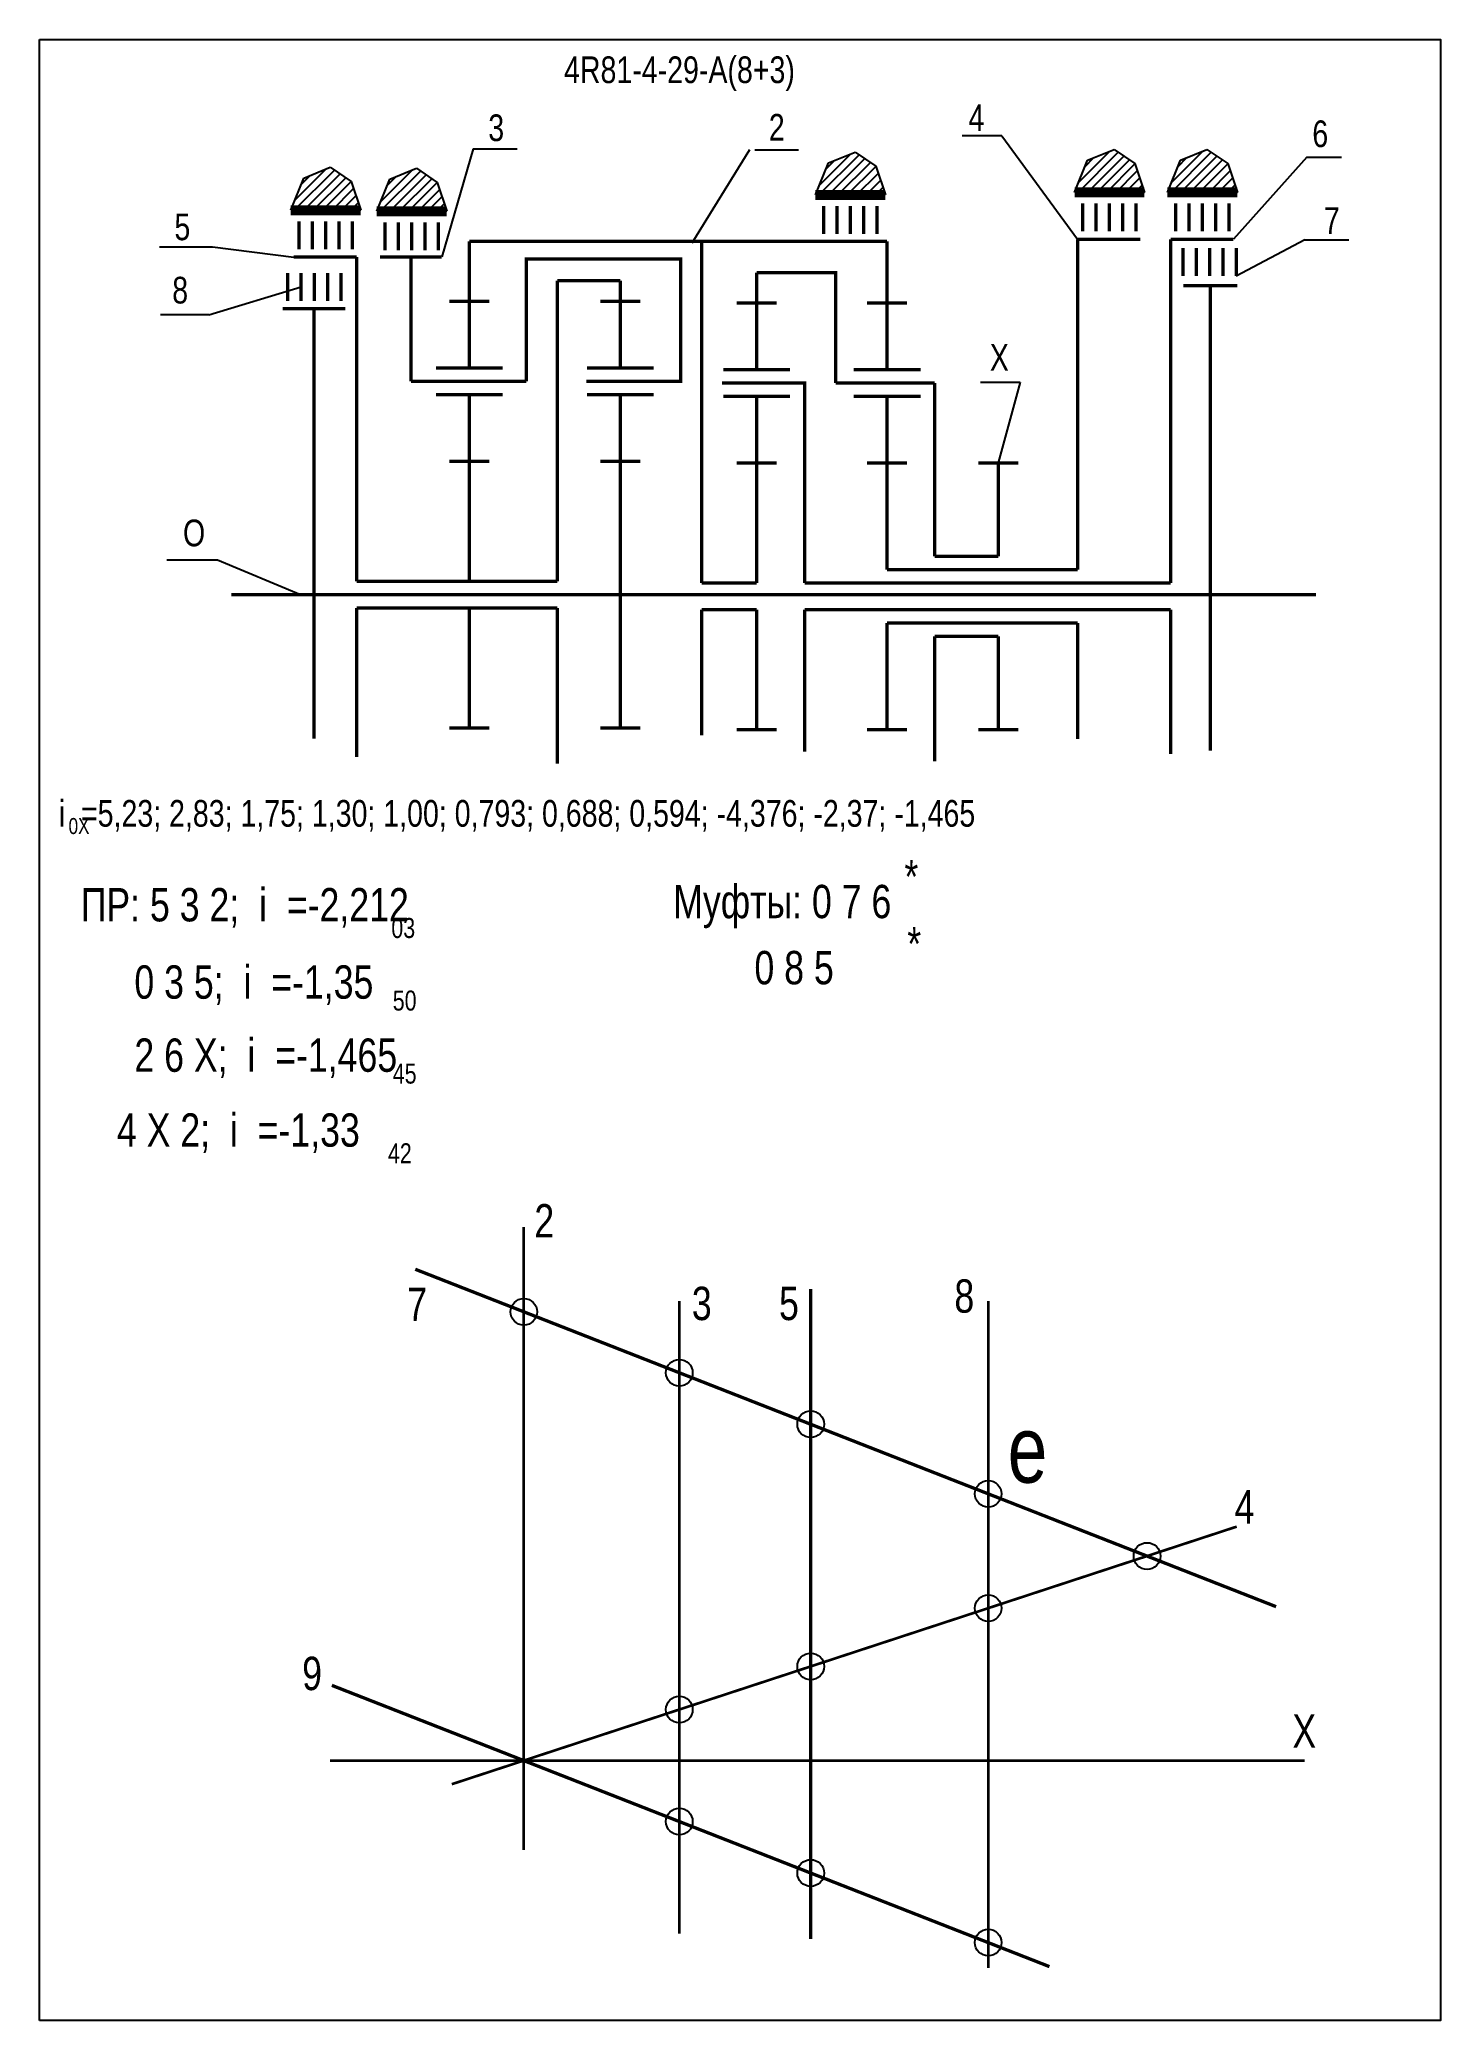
# Model space of a CAD drawing. Extents: x -352 to -142, y 153 to 450.
import ezdxf

# ---------------------------------------------------------------- set-up
doc = ezdxf.new("R2010")
doc.units = 0
doc.header["$LTSCALE"] = 15
doc.layers.get('0').update_dxf_attribs({"linetype": 'CONTINUOUS'})
doc.layers.add('DIM', color=92, linetype='CONTINUOUS')
doc.layers.add('MAIN', color=5, linetype='CONTINUOUS')
doc.styles.add('AMK', font='amk.shx', dxfattribs={"width": 0.8})

msp = doc.modelspace()

# ---------------------------------------------------------------- hatches: boundary and pattern name
at = {"layer": 'DIM'}
h = msp.add_hatch(dxfattribs=at)
h.set_pattern_fill('_USER', color=0, angle=45, style=0, pattern_type=0)
h.set_pattern_definition([(45, (-62.5413, -1.4102), (-0.7071068, 0.7071068), [])])
h.paths.add_polyline_path([(-312.84, 429.11), (-314.78, 424.29), (-304.28, 424.29), (-305.73, 428.61), (-308.85, 430.73)])
h = msp.add_hatch(dxfattribs=at)
h.set_pattern_fill('_USER', color=0, angle=45, style=0, pattern_type=0)
h.set_pattern_definition([(45, (16.117, 0.8762), (-0.7071068, 0.7071068), [])])
h.paths.add_polyline_path([(-234.18, 431.39), (-236.12, 426.57), (-225.63, 426.57), (-227.08, 430.9), (-230.19, 433.01)])
h = msp.add_hatch(dxfattribs=at)
h.set_pattern_fill('_USER', color=0, angle=45, style=0, pattern_type=0)
h.set_pattern_definition([(45, (54.9561, 1.2485), (-0.7071068, 0.7071068), [])])
h.paths.add_polyline_path([(-195.34, 431.77), (-197.28, 426.95), (-186.79, 426.95), (-188.24, 431.27), (-191.35, 433.39)])
h = msp.add_hatch(dxfattribs=at)
h.set_pattern_fill('_USER', color=0, angle=45, style=0, pattern_type=0)
h.set_pattern_definition([(45, (68.8922, 1.2485), (-0.7071068, 0.7071068), [])])
h.paths.add_polyline_path([(-181.4, 431.77), (-183.35, 426.95), (-172.85, 426.95), (-174.3, 431.27), (-177.42, 433.39)])
h = msp.add_hatch(dxfattribs=at)
h.set_pattern_fill('_USER', color=0, angle=45, style=0, pattern_type=0)
h.set_pattern_definition([(45, (-49.6417, -1.5655), (-0.7071068, 0.7071068), [])])
h.paths.add_polyline_path([(-299.94, 428.95), (-301.88, 424.13), (-291.39, 424.13), (-292.83, 428.46), (-295.95, 430.57)])

# ---------------------------------------------------------------- linework, layer by layer
at = {"const_width": 0.4}
for points in [[(-279.84, 271.84), (-279.84, 178.43)], [(-256.53, 260.74), (-256.53, 165.87)], [(-210.22, 260.74), (-210.22, 160.71)], [(-290.64, 188.28), (-172.97, 226.9)]]:
    msp.add_lwpolyline(points, dxfattribs=at)
at = {"layer": 'DIM', "color": 0}
for p, q in [((-208.19, 435.44), (-214.11, 435.44)), ((-208.19, 435.44), (-196.82, 419.93)), ((-312.84, 429.11), (-308.85, 430.73)), ((-308.85, 430.73), (-305.73, 428.61)), ((-287.42, 433.51), (-292.15, 417.28)), ((-287.42, 433.51), (-280.85, 433.51)), ((-246.03, 433.34), (-254.66, 419.35)), ((-245.2, 433.34), (-238.64, 433.34)), ((-236.12, 426.57), (-234.18, 431.39)), ((-234.18, 431.39), (-230.19, 433.01)), ((-230.19, 433.01), (-227.08, 430.9)), ((-227.08, 430.9), (-225.63, 426.57)), ((-197.28, 426.95), (-195.34, 431.77)), ((-195.34, 431.77), (-191.35, 433.39)), ((-191.35, 433.39), (-188.24, 431.27)), ((-188.24, 431.27), (-186.79, 426.95)), ((-183.35, 426.95), (-181.4, 431.77)), ((-181.4, 431.77), (-177.42, 433.39)), ((-177.42, 433.39), (-174.3, 431.27)), ((-174.3, 431.27), (-172.85, 426.95)), ((-162.43, 432.23), (-173.47, 419.93)), ((-162.43, 432.23), (-157.24, 432.23)), ((-314.78, 424.29), (-312.84, 429.11)), ((-305.73, 428.61), (-304.28, 424.29)), ((-301.88, 424.13), (-299.94, 428.95)), ((-299.94, 428.95), (-295.95, 430.57)), ((-295.95, 430.57), (-292.83, 428.46)), ((-292.83, 428.46), (-291.39, 424.13)), ((-234.87, 426.39), (-227.96, 426.39)), ((-196.03, 426.76), (-189.12, 426.76)), ((-182.1, 426.76), (-175.18, 426.76)), ((-334.44, 418.82), (-326.49, 418.82)), ((-326.49, 418.82), (-314.32, 417.27)), ((-162.73, 419.86), (-173.04, 414.4)), ((-162.73, 419.86), (-156.16, 419.86)), ((-327.07, 408.61), (-313.24, 412.8)), ((-327.07, 408.61), (-334.33, 408.61)), ((-211.36, 398.48), (-205.45, 398.48)), ((-205.45, 398.48), (-208.72, 386.39)), ((-325.74, 371.82), (-333.35, 371.82)), ((-313.34, 366.64), (-325.74, 371.82))]:
    msp.add_line(p, q, dxfattribs=at)
for points, const_width in [([(-287.99, 419.6), (-225.37, 419.6)], 0.5), ([(-253.16, 419.6), (-253.16, 368.39)], 0.5), ([(-196.82, 419.93), (-196.82, 370.39)], 0.5), ([(-182.88, 419.93), (-182.88, 368.39)], 0.5), ([(-304.9, 417.27), (-304.9, 368.64)], 0.5), ([(-301.38, 417.28), (-292.15, 417.28)], 0.5), ([(-296.76, 417.28), (-296.65, 417.28)], 0.5), ([(-296.76, 417.28), (-296.76, 398.64)], 0.5), ([(-260.42, 398.64), (-256.33, 398.64), (-256.33, 416.97), (-279.47, 416.97), (-279.47, 398.64)], 0.5), ([(-274.82, 413.73), (-274.82, 368.64)], 0.5), ([(-265.35, 413.73), (-274.82, 413.73)], 0.5), ([(-244.92, 414.9), (-233.07, 414.9), (-233.07, 398.39)], 0.5), ([(-180.95, 412.96), (-172.85, 412.96)], 0.5), ([(-176.9, 412.96), (-176.9, 343.24)], 0.5), ([(-311.3, 345.03), (-311.3, 409.51)], 0.5), ([(-239.92, 398.39), (-237.73, 398.39), (-237.73, 368.39)], 0.5), ([(-218.25, 398.39), (-218.25, 372.39)], 0.5), ([(-304.9, 368.64), (-274.82, 368.64)], 0.5), ([(-253.16, 368.39), (-244.92, 368.39)], 0.5), ([(-237.73, 368.39), (-182.88, 368.39)], 0.5), ([(-225.37, 370.39), (-196.82, 370.39)], 0.5), ([(-225.37, 368.39), (-218.96, 368.39)], 0.5), ([(-323.71, 366.64), (-161.08, 366.64)], 0.5), ([(-304.9, 364.64), (-274.82, 364.64)], 0.5), ([(-304.9, 364.64), (-304.9, 342.31)], 0.5), ([(-274.82, 364.64), (-274.82, 341.28)], 0.5), ([(-253.16, 364.39), (-244.92, 364.39)], 0.5), ([(-253.16, 364.39), (-253.16, 345.53)], 0.5), ([(-237.73, 364.39), (-182.88, 364.39)], 0.5), ([(-237.73, 364.39), (-237.73, 343.12)], 0.5), ([(-225.37, 364.39), (-218.96, 364.39)], 0.5), ([(-225.37, 362.39), (-196.82, 362.39)], 0.5), ([(-196.82, 362.39), (-196.82, 344.99)], 0.5), ([(-182.88, 364.39), (-182.88, 342.75)], 0.5), ([(-218.25, 360.39), (-218.25, 341.65)], 0.5), ([(-167.06, 214.9), (-296.11, 265.49)], 0.5), ([(-236.83, 262.55), (-236.83, 165.08)], 0.5), ([(-201.04, 160.93), (-308.62, 203.1)], 0.5), ([(-308.9, 191.82), (-162.8, 191.82)], 0.4)]:
    msp.add_lwpolyline(points, dxfattribs=dict(at, const_width=const_width))
for points in [[(-218.25, 372.39, 0.5, 0.5, 0), (-208.72, 372.39, 0.5, 0.5, 0)], [(-218.25, 360.39, 0.5, 0.5, 0), (-208.72, 360.39, 0.5, 0.5, 0)]]:
    msp.add_lwpolyline(points, format="xyseb", dxfattribs=at)
for centre in [(-279.84, 259.11), (-256.53, 249.97), (-236.83, 242.25), (-210.22, 231.82), (-186.41, 222.49), (-210.22, 214.67), (-236.83, 205.94), (-256.53, 199.47), (-256.53, 182.68), (-236.83, 174.96), (-210.22, 164.53)]:
    msp.add_circle(centre, 2, dxfattribs=at)
at = {"layer": 'MAIN'}
for points in [[(-352.43, 152.87), (-352.43, 449.87)], [(-352.43, 449.87), (-142.43, 449.87), (-142.43, 152.87), (-352.43, 152.87)]]:
    msp.add_lwpolyline(points, dxfattribs=at)
at = {"layer": 'MAIN', "color": 0}
for points, const_width in [([(-197.28, 426.95), (-186.79, 426.95)], 1.5), ([(-183.35, 426.95), (-172.85, 426.95)], 1.5), ([(-314.78, 424.29), (-304.28, 424.29)], 1.5), ([(-301.88, 424.13), (-291.39, 424.13)], 1.5), ([(-236.12, 426.57), (-225.63, 426.57)], 1.5), ([(-226.89, 424.92), (-226.89, 420.73)], 0.5), ([(-188.05, 425.3), (-188.05, 421.1)], 0.5), ([(-174.11, 425.3), (-174.11, 421.1)], 0.5), ([(-305.55, 422.64), (-305.55, 418.44)], 0.5), ([(-292.65, 422.48), (-292.65, 418.28)], 0.5), ([(-287.99, 410.64), (-287.99, 419.6)], 0.5), ([(-225.37, 400.39), (-225.37, 419.6)], 0.5), ([(-196.82, 419.93), (-187.41, 419.93)], 0.5), ([(-182.88, 419.93), (-173.47, 419.93)], 0.5), ([(-173.04, 418.6), (-173.04, 414.4)], 0.5), ([(-314.32, 417.27), (-304.9, 417.27)], 0.5), ([(-307.24, 414.88), (-307.24, 410.68)], 0.5), ([(-265.35, 410.64), (-265.35, 413.73)], 0.5), ([(-244.92, 410.39), (-244.92, 414.9)], 0.5), ([(-287.99, 410.64), (-290.99, 410.64)], 0.5), ([(-287.99, 400.64), (-287.99, 410.64)], 0.5), ([(-287.99, 410.64), (-284.99, 410.64)], 0.5), ([(-265.35, 410.64), (-268.35, 410.64)], 0.5), ([(-265.35, 400.64), (-265.35, 410.64)], 0.5), ([(-265.35, 410.64), (-262.35, 410.64)], 0.5), ([(-244.92, 410.39), (-247.92, 410.39)], 0.5), ([(-244.92, 400.39), (-244.92, 410.39)], 0.5), ([(-244.92, 410.39), (-241.92, 410.39)], 0.5), ([(-225.37, 410.39), (-228.37, 410.39)], 0.5), ([(-225.37, 410.39), (-222.37, 410.39)], 0.5), ([(-316, 409.51), (-306.59, 409.51)], 0.5), ([(-279.47, 398.64), (-296.76, 398.64)], 0.5), ([(-260.42, 398.64), (-270.46, 398.64)], 0.5), ([(-239.92, 398.39), (-250.11, 398.39)], 0.5), ([(-218.25, 398.39), (-233.07, 398.39)], 0.5), ([(-287.99, 396.64), (-292.99, 396.64)], 0.5), ([(-287.99, 386.64), (-287.99, 396.64), (-282.99, 396.64)], 0.5), ([(-265.35, 396.64), (-270.35, 396.64)], 0.5), ([(-265.35, 386.64), (-265.35, 396.64), (-260.35, 396.64)], 0.5), ([(-244.92, 396.39), (-249.92, 396.39)], 0.5), ([(-244.92, 386.39), (-244.92, 396.39), (-239.92, 396.39)], 0.5), ([(-225.37, 396.39), (-230.37, 396.39)], 0.5), ([(-225.37, 386.39), (-225.37, 396.39), (-220.37, 396.39)], 0.5), ([(-287.99, 386.64), (-290.99, 386.64)], 0.5), ([(-287.99, 368.64), (-287.99, 386.64)], 0.5), ([(-287.99, 386.64), (-284.99, 386.64)], 0.5), ([(-265.35, 386.64), (-268.35, 386.64)], 0.5), ([(-265.35, 366.64), (-265.35, 386.64)], 0.5), ([(-265.35, 386.64), (-262.35, 386.64)], 0.5), ([(-244.92, 386.39), (-247.92, 386.39)], 0.5), ([(-244.92, 368.39), (-244.92, 386.39)], 0.5), ([(-244.92, 386.39), (-241.92, 386.39)], 0.5), ([(-225.37, 386.39), (-228.37, 386.39)], 0.5), ([(-225.37, 370.39), (-225.37, 386.39)], 0.5), ([(-225.37, 386.39), (-222.37, 386.39)], 0.5), ([(-208.72, 386.39), (-211.72, 386.39)], 0.5), ([(-208.72, 386.39), (-205.72, 386.39)], 0.5), ([(-208.72, 372.39), (-208.72, 386.39)], 0.5), ([(-265.35, 366.64), (-265.35, 346.64)], 0.5), ([(-287.99, 364.64), (-287.99, 346.64)], 0.5), ([(-244.92, 364.39), (-244.92, 346.39)], 0.5), ([(-225.37, 362.39), (-225.37, 346.39)], 0.5), ([(-208.72, 360.39), (-208.72, 346.39)], 0.5), ([(-287.99, 346.64), (-290.99, 346.64)], 0.5), ([(-287.99, 346.64), (-284.99, 346.64)], 0.5), ([(-265.35, 346.64), (-268.35, 346.64)], 0.5), ([(-265.35, 346.64), (-262.35, 346.64)], 0.5), ([(-244.92, 346.39), (-247.92, 346.39)], 0.5), ([(-244.92, 346.39), (-241.92, 346.39)], 0.5), ([(-225.37, 346.39), (-228.37, 346.39)], 0.5), ([(-225.37, 346.39), (-222.37, 346.39)], 0.5), ([(-208.72, 346.39), (-211.72, 346.39)], 0.5), ([(-208.72, 346.39), (-205.72, 346.39)], 0.5)]:
    msp.add_lwpolyline(points, dxfattribs=dict(at, const_width=const_width))
for points in [[(-234.89, 424.92, 0.5, 0.5, 0), (-234.89, 420.73, 0.5, 0.5, 0)], [(-232.89, 424.92, 0.5, 0.5, 0), (-232.89, 420.73, 0.5, 0.5, 0)], [(-230.89, 424.92, 0.5, 0.5, 0), (-230.89, 420.73, 0.5, 0.5, 0)], [(-228.89, 424.92, 0.5, 0.5, 0), (-228.89, 420.73, 0.5, 0.5, 0)], [(-196.05, 425.3, 0.5, 0.5, 0), (-196.05, 421.1, 0.5, 0.5, 0)], [(-194.05, 425.3, 0.5, 0.5, 0), (-194.05, 421.1, 0.5, 0.5, 0)], [(-192.05, 425.3, 0.5, 0.5, 0), (-192.05, 421.1, 0.5, 0.5, 0)], [(-190.05, 425.3, 0.5, 0.5, 0), (-190.05, 421.1, 0.5, 0.5, 0)], [(-182.11, 425.3, 0.5, 0.5, 0), (-182.11, 421.1, 0.5, 0.5, 0)], [(-180.11, 425.3, 0.5, 0.5, 0), (-180.11, 421.1, 0.5, 0.5, 0)], [(-178.11, 425.3, 0.5, 0.5, 0), (-178.11, 421.1, 0.5, 0.5, 0)], [(-176.11, 425.3, 0.5, 0.5, 0), (-176.11, 421.1, 0.5, 0.5, 0)], [(-313.55, 422.64, 0.5, 0.5, 0), (-313.55, 418.44, 0.5, 0.5, 0)], [(-311.55, 422.64, 0.5, 0.5, 0), (-311.55, 418.44, 0.5, 0.5, 0)], [(-309.55, 422.64, 0.5, 0.5, 0), (-309.55, 418.44, 0.5, 0.5, 0)], [(-307.55, 422.64, 0.5, 0.5, 0), (-307.55, 418.44, 0.5, 0.5, 0)], [(-300.65, 422.48, 0.5, 0.5, 0), (-300.65, 418.28, 0.5, 0.5, 0)], [(-298.65, 422.48, 0.5, 0.5, 0), (-298.65, 418.28, 0.5, 0.5, 0)], [(-296.65, 422.48, 0.5, 0.5, 0), (-296.65, 418.28, 0.5, 0.5, 0)], [(-294.65, 422.48, 0.5, 0.5, 0), (-294.65, 418.28, 0.5, 0.5, 0)], [(-181.04, 418.6, 0.5, 0.5, 0), (-181.04, 414.4, 0.5, 0.5, 0)], [(-179.04, 418.6, 0.5, 0.5, 0), (-179.04, 414.4, 0.5, 0.5, 0)], [(-177.04, 418.6, 0.5, 0.5, 0), (-177.04, 414.4, 0.5, 0.5, 0)], [(-175.04, 418.6, 0.5, 0.5, 0), (-175.04, 414.4, 0.5, 0.5, 0)], [(-315.24, 414.88, 0.5, 0.5, 0), (-315.24, 410.68, 0.5, 0.5, 0)], [(-313.24, 414.88, 0.5, 0.5, 0), (-313.24, 410.68, 0.5, 0.5, 0)], [(-311.24, 414.88, 0.5, 0.5, 0), (-311.24, 410.68, 0.5, 0.5, 0)], [(-309.24, 414.88, 0.5, 0.5, 0), (-309.24, 410.68, 0.5, 0.5, 0)], [(-282.99, 400.64, 0.5, 0.5, 0), (-292.99, 400.64, 0.5, 0.5, 0)], [(-260.35, 400.64, 0.5, 0.5, 0), (-270.35, 400.64, 0.5, 0.5, 0)], [(-239.92, 400.39, 0.5, 0.5, 0), (-249.92, 400.39, 0.5, 0.5, 0)], [(-220.37, 400.39, 0.5, 0.5, 0), (-230.37, 400.39, 0.5, 0.5, 0)]]:
    msp.add_lwpolyline(points, format="xyseb", dxfattribs=at)

# ---------------------------------------------------------------- texts
at = {"layer": 'DIM', "color": 0, "style": 'AMK', "width": 0.8}
for s, height, p in [('4R81-4-29-A(8+3)', 4, (-273.81, 443.35)), ('4', 4, (-213.17, 436.17)), ('3', 4, (-285.17, 434.65)), ('2', 4, (-243.11, 434.72)), ('6', 4, (-161.63, 433.75)), ('7', 4, (-159.9, 420.74)), ('5', 4, (-332.22, 419.79)), ('8', 4, (-332.55, 410.3)), ('X', 4, (-209.98, 400.21)), ('O', 4, (-330.94, 373.9)), ('i  =5,23; 2,83; 1,75; 1,30; 1,00; 0,793; 0,688; 0,594; -4,376; -2,37; -1,465', 4, (-349.56, 331.85)), ('0X', 2.4, (-348.09, 330.75)), ('*', 5, (-222.78, 321.86)), (' ПР: 5 3 2;  i  =-2,212', 5, (-347.76, 317.65)), ('Муфты: 0 7 6', 5, (-257.44, 318.13)), ('03', 3, (-299.7, 315.16)), ('*', 5, (-222.35, 311.79)), ('       0 8 5', 5, (-255.67, 308.22)), ('    0 3 5;  i  =-1,35', 5, (-344.17, 306.06)), ('50', 3, (-299.49, 304.28)), ('    2 6 X;  i  =-1,465', 5, (-344.17, 295.1)), ('45', 3, (-299.49, 293.33)), ('     4 X 2;  i  =-1,33', 5, (-348.28, 283.87)), ('42', 3, (-300.21, 281.38)), ('2', 5, (-278.26, 270.26)), ('7', 5, (-297.33, 257.72)), ('3', 5, (-254.65, 257.87)), ('5', 5, (-241.58, 257.87)), ('8', 5, (-215.29, 258.98)), ('e', 10, (-207.3, 233.49)), ('4', 5, (-173.27, 227.37)), ('9', 5, (-313.07, 202.39)), ('X', 5, (-164.62, 193.74))]:
    msp.add_text(s, height=height, dxfattribs=at).set_placement(p)

doc.saveas('drawing.dxf')
